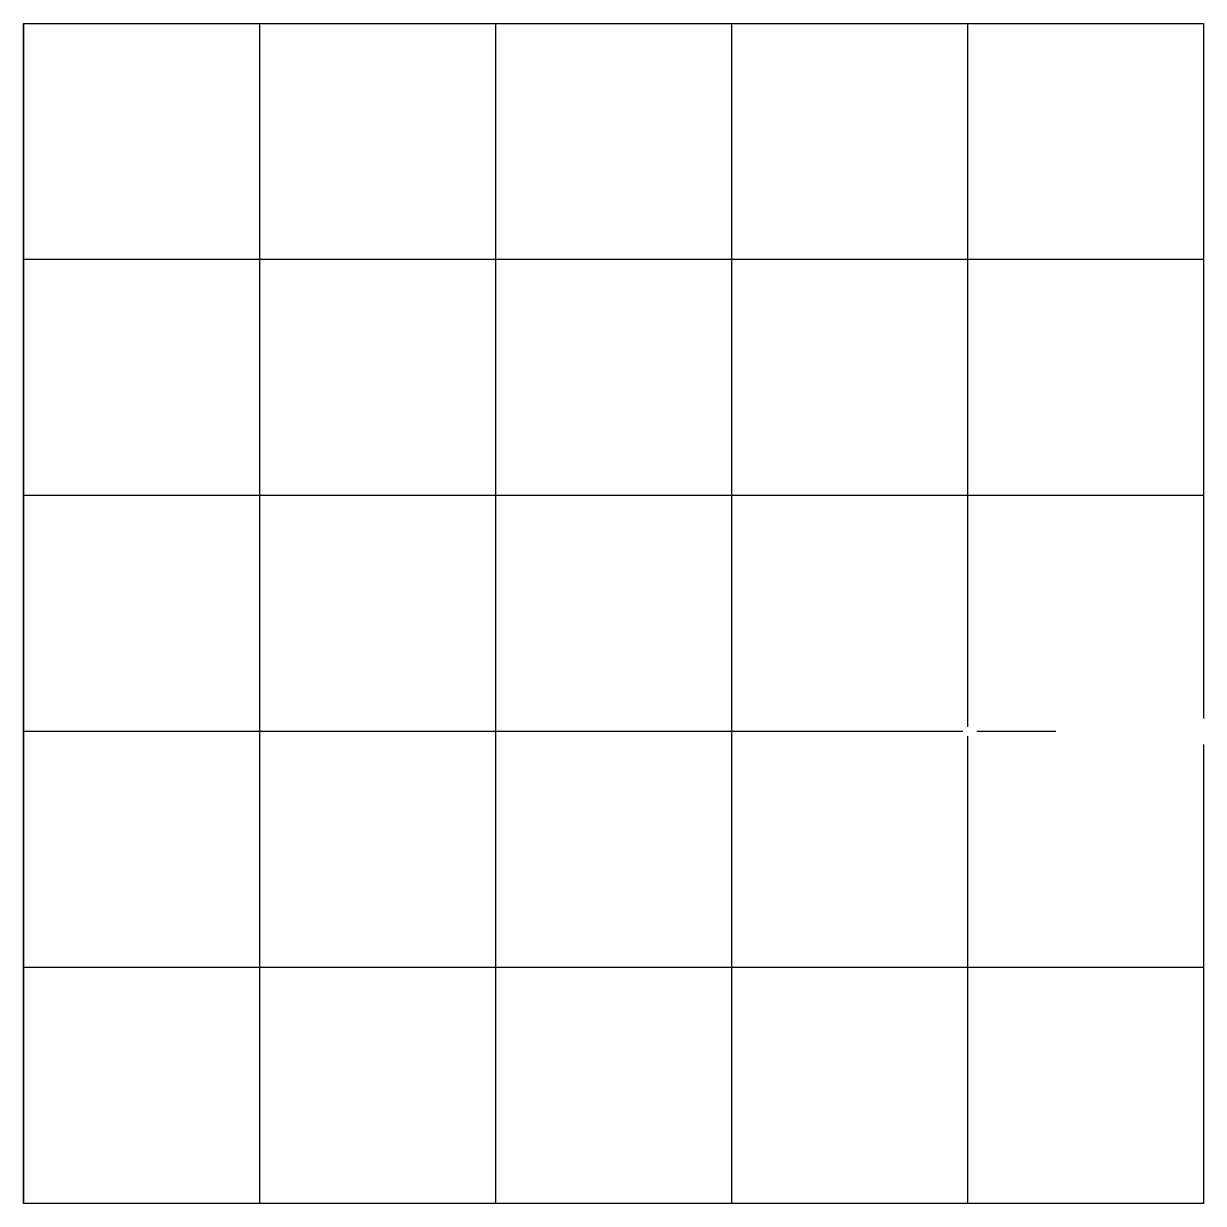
# Model space of a CAD drawing. Header units: millimetres. Extents: x 8330 to 9330, y 8190 to 9190.
import ezdxf

# ---------------------------------------------------------------- set-up
doc = ezdxf.new("R2010")
doc.units = ezdxf.units.MM
doc.layers.add('도면층1', color=10, linetype='Continuous')

msp = doc.modelspace()

# ---------------------------------------------------------------- linework, layer by layer
at = {"layer": '도면층1'}
for p, q in [((8329.7, 8190), (8329.7, 9190)), ((8329.7, 9190), (9329.7, 9190)), ((8329.7, 9190), (8329.7, 8190)), ((8529.7, 9190), (8529.7, 8190)), ((8729.7, 9190), (8729.7, 8190)), ((8929.7, 9190), (8929.7, 8190)), ((9129.7, 9190), (9129.7, 8594)), ((9329.7, 9190), (9329.7, 8601)), ((9329.7, 8990), (8329.7, 8990)), ((9329.7, 8790), (8329.7, 8790)), ((9125.7, 8590), (8329.7, 8590)), ((9129.7, 8586), (9129.7, 8190)), ((9204.7, 8590), (9137.7, 8590)), ((9329.7, 8579), (9329.7, 8190)), ((9329.7, 8390), (8329.7, 8390)), ((9329.7, 8190), (8329.7, 8190))]:
    msp.add_line(p, q, dxfattribs=at)

doc.saveas('drawing.dxf')
